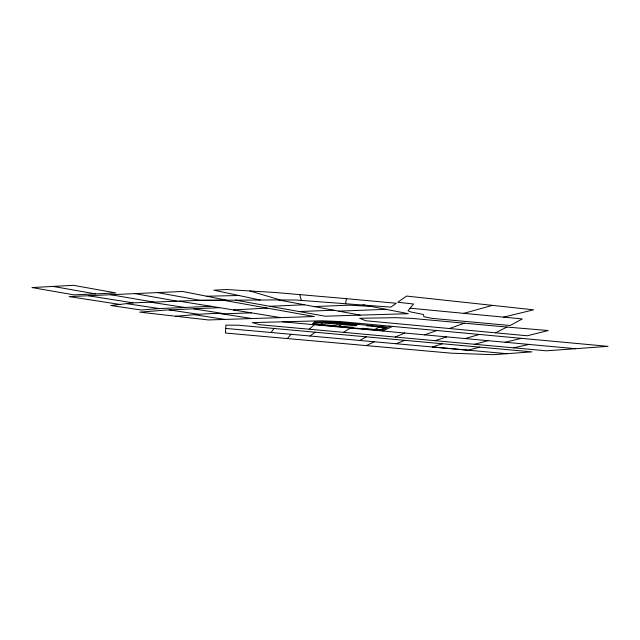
<?xml version="1.0" encoding="UTF-8"?>
<svg xmlns="http://www.w3.org/2000/svg" width="640" height="640" viewBox="0 0 640 640"><rect width="100%" height="100%" fill="white"/><g stroke="black" fill="none" stroke-linecap="round" stroke-linejoin="round"><path stroke-width="0.96" d="M225.72 328.432L225.88 325.152L238.184 325.216L531.928 351.872L493.176 354.68L451.408 353.192L225.488 333.04L225.72 328.432L506.96 353.68M345.6 303.776L346.408 298.656L396.304 303.272L390.832 307.128L295.776 300.016L278.336 299.912L360.104 315.12L408.336 313.704L363.048 304.824M271.056 332.504L274 328.464M410.128 308.208L408.056 310.816L410.904 311.992L423.464 314.48L423.864 316.712L432.184 318.384L510.12 325.52L522.304 318.928L410.128 308.208L413.576 304.016L397.768 302.24L406.576 296.072L533.592 309.824L503.56 317.136M287.352 338.56L291.016 334.312M309.184 329.216L314.352 324.736M320.672 324.4L322.576 322.776L355.496 325.808L359.376 323.344M309.984 336.04L315.032 332.192M332.688 326.064L333.264 325.632M337.44 322.48L336.688 323.04L331.456 322.56M333.672 326.472L334.72 325.688M336.864 324.088L340.232 321.576L608 346.352L546.392 350.816L259.664 324.704L252.288 322.6L322.184 320.776L340.248 321.576M339.048 326.088L341.272 324.496M351.816 328.136L353.024 327.376L312.936 323.768M343.496 332.344L350.392 328.04M361.784 328.736L362.496 328.32L380.424 329.968M367.688 325.272L366.768 325.816L385.208 327.52M359.72 340.472L366.232 336.832M382.216 325.456L375.152 329.232L382.416 329.896L389.8 326.16M495.576 332.816L506.872 327.064L548.264 330.528L527.296 335.768L365.624 320.736L359.688 318.288L395.792 317.672L411.976 318.392L506.872 327.064M366.272 345.6L374.312 341.784M382.608 330.992L392.544 326.416M395.192 337.048L404.76 333.024M396.056 343.736L404.888 340.344M424.672 334.856L436.816 330.512M449.392 328.528L464.44 323.192M435.088 340.68L446.648 336.872M442.504 343.752L432.256 346.984L468.104 350.192L479.72 347.136M465.12 338.568L479.368 334.448M463.848 313.344L492.392 305.36M474.568 344.28L488.072 340.672M505.136 342.24L521.416 338.336M513.648 347.84L529 344.424M211.136 306.304L159.288 308.584L141.232 310.008L110.848 305.504L133.048 302.864L200.08 300.328L223.224 300.232L314.32 316.528L208.496 319.96L139.752 312.144L166.312 310.032L219.624 307.672L280.488 317.592M175.664 316.224C192.104 315.096 208.688 312.752 225.136 313.8L251.312 312.856M233.384 309.92L267.224 308.104M120.032 304.456L69.168 296.608L182.6 291.464L226.824 300.216L280.064 299.896L249.92 290.968L226.904 289.528L213.832 290.168L260.224 300.048M95.488 293.888L74.016 294.88L32 287.56L73.408 285.32L115.936 292.944L95.488 293.888L52.744 286.36M235.48 300.128L269.84 306.296L304.536 304.76M314.168 306.568L349.024 305.176L370.992 306.384M299.08 311.536L333.872 310.216M338.784 311.144L386.08 309.336M239.576 295.48L206.696 296.232M360.104 315.12L325.232 316.208L269.84 306.296M313.768 322.984L336.88 322.432M226.824 300.216L200.08 300.328L157.616 292.616M249.92 290.968L275.376 292.504L346.408 298.656M339.088 322.432L358.056 324.184M337.968 323.264L356.768 325M378.608 327.384L386.032 328.072M282.52 321.808L575.576 348.704M169.048 309.888L198.68 314.336M126.56 303.64L159.288 308.584M150.712 302.224L184.768 307.456M194.488 314.68L224.696 319.4M193.816 308.88L221.744 313.296M219.264 313.408L251.6 318.504M88.68 295.784L133.048 302.864M179.144 301.16L219.624 307.672M110.592 294.688L153.864 302.12M135.032 293.624L177.152 301.216M299.744 294.592L301.368 300.432M314.792 322.032L312.456 324.208L379.624 330.376L386.24 326.984L328.76 321.68L314.792 322.032"/></g></svg>
